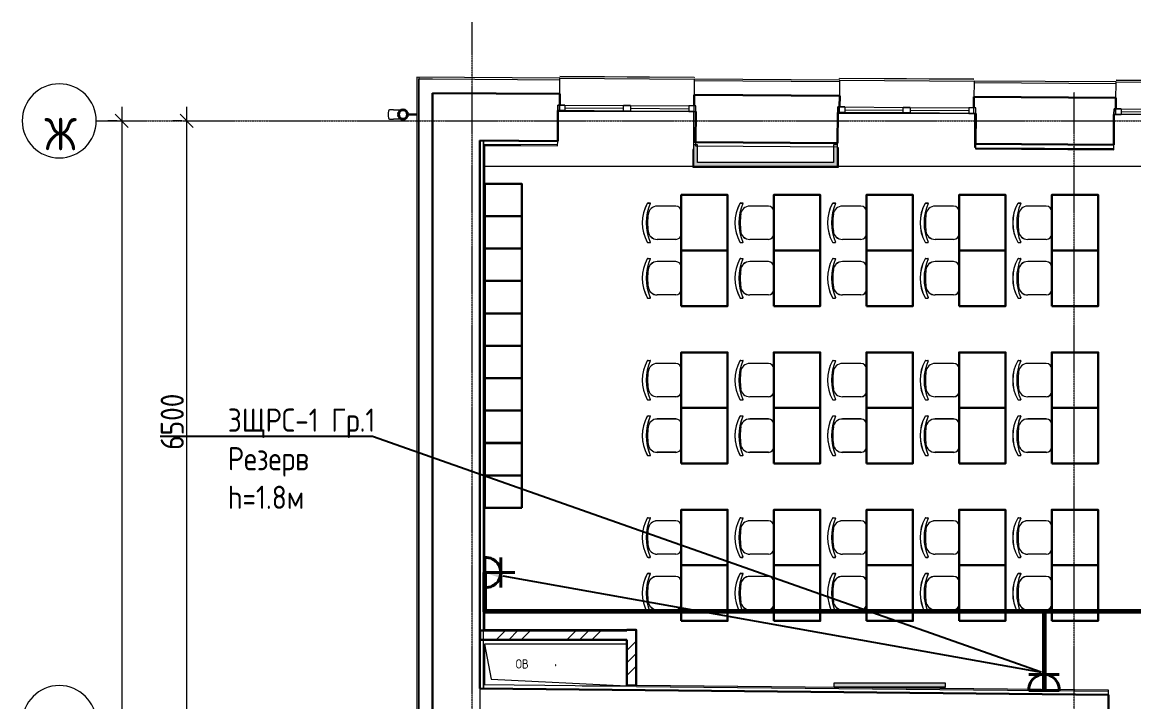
# Model space of a CAD drawing. Header units: millimetres. Extents: x -32 to 417638015, y -35 to 175284279.
# Drawn here: x 1025479 to 1037481, y 88538 to 95878 of the extents above; entities that cross this region are included whole.
import ezdxf
from ezdxf import colors
from ezdxf.entities.mleader import LeaderData, LeaderLine
from ezdxf.math import Vec2, Vec3

# ---------------------------------------------------------------- set-up
doc = ezdxf.new("R2010")
doc.units = ezdxf.units.MM
doc.linetypes.add('ADSK_Линия сетки', pattern=[25, 20, -2.5, 0, -2.5])
for name, color, linetype, lineweight in [('_ Окна', 7, 'Continuous', 9), ('_ЭМ_гофра', 5, 'Continuous', 60), ('_ЭМ_ТХобщее_слой', 7, 'Continuous', 30), ('Аннотация', 7, 'Continuous', 18), ('Обобщенные модели', 7, 'Continuous', 18), ('Окна', 7, 'Continuous', 9), ('Оси', 253, 'Continuous', 9), ('Перекрытие', 7, 'Continuous', 18), ('Размеры', 7, 'Continuous', 9), ('Стены внутренние', 7, 'Continuous', 18), ('Стены наружные', 7, 'Continuous', 18), ('Стены несущие', 7, 'Continuous', 30), ('Стены отделка', 7, 'Continuous', 30), ('Стены штриховка', 7, 'Continuous', 9), ('ТХ', 5, 'Continuous', 0), ('ШТРИХОВКА', 252, 'Continuous', 15), ('ЭМ', 5, 'Continuous', 40)]:
    doc.layers.add(name, color=color, linetype=linetype, lineweight=lineweight)
doc.layers.add('_ЭМ_Надписи', color=7, linetype='Continuous')
doc.layers.add('ЭОМ_Лотки рабочие', color=5, linetype='Continuous')
doc.styles.add('GOST Common', font='GOST_Common.ttf', dxfattribs={"width": 0.9, "height": 350})
doc.styles.add('GOST Common_1', font='GOST_Common.ttf', dxfattribs={"width": 0.9, "height": 250})
doc.styles.add('GOST Common_4', font='GOST_Common.ttf', dxfattribs={"width": 0.9, "height": 200})
doc.styles.add('ЭОМ', font='isocpeur.ttf', dxfattribs={"width": 0.85, "height": 250})
doc.dimstyles.new('ADSK_Основной_2_5_мм', dxfattribs={"dimscale": 304.8, "dimtxt": 251.428749, "dimasz": 0.463911, "dimexe": 0.492126, "dimexo": 0.492126, "dimgap": 0.098425, "dimtad": 1, "dimrnd": 0.01, "dimdsep": 46, "dimtxsty": 'GOST Common_1', "dimblk1": 'OBLIQUE', "dimblk2": 'OBLIQUE', "dimsah": 1, "dimcen": 0.09, "dimdle": 0.492126, "dimazin": 2, "dimtfac": 1, "dimtdec": 4, "dimtix": 1, "dimtmove": 0, "dimatfit": 3, "dimfxl": 1, "dimtvp": 1, "dimtolj": 1, "dimtzin": 0, "dimlwd": 20, "dimlwe": 20, "dimarcsym": 2})
pattern_1 = [(45, (507.34, 158.9), (-381.661, 381.661), []), (45, (642.3, 158.9), (0, 763.322), []), (45, (372.4, 158.9), (0, 763.322), [])]

# ---------------------------------------------------------------- blocks, each defined once
blk = doc.blocks.new('_Oblique')
at = {"color": 0, "linetype": 'ByBlock', "lineweight": -2}
blk.add_line((-0.5, -0.5), (0.5, 0.5), dxfattribs=at)
blk = doc.blocks.new('*D203')
at = {"layer": 'Defpoints', "color": 0, "transparency": 16777216}
for p in [(-9677, 43204), (-9777, 154), (-9677, 154)]:
    blk.add_point(p, dxfattribs=at)
at = {"layer": 'Размеры', "color": 0, "lineweight": 20, "transparency": 16777216}
for p, q in [((-9777, 43354), (-9777, 4)), ((-9827, 43204), (-9927, 43204)), ((-9827, 154), (-9927, 154))]:
    blk.add_line(p, q, dxfattribs=at)
at = {"layer": 'Размеры', "color": 0, "lineweight": 20, "transparency": 16777216, "xscale": 141.4, "yscale": 141.4, "zscale": 141.4}
for p, rotation in [((-9777, 43204), 90), ((-9777, 154), 270)]:
    blk.add_blockref('_Oblique', p, dxfattribs=dict(at, rotation=rotation))
at = {"layer": 'Размеры', "color": 0, "lineweight": 20, "transparency": 16777216, "insert": (-9932, 21679), "char_height": 250, "width": 971.62, "attachment_point": 5, "rotation": 90, "style": 'GOST Common_1'}
blk.add_mtext('\\A1;43050', dxfattribs=at)
blk = doc.blocks.new('*D204')
at = {"layer": 'Defpoints', "color": 0, "transparency": 16777216}
for p in [(-8977, 43204), (-9077, 36704), (-8977, 36704)]:
    blk.add_point(p, dxfattribs=at)
at = {"layer": 'Размеры', "color": 0, "lineweight": 20, "transparency": 16777216}
for p, q in [((-9077, 43354), (-9077, 36554)), ((-9127, 43204), (-9227, 43204)), ((-9127, 36704), (-9227, 36704))]:
    blk.add_line(p, q, dxfattribs=at)
at = {"layer": 'Размеры', "color": 0, "lineweight": 20, "transparency": 16777216, "xscale": 141.4, "yscale": 141.4, "zscale": 141.4}
for p, rotation in [((-9077, 43204), 90), ((-9077, 36704), 270)]:
    blk.add_blockref('_Oblique', p, dxfattribs=dict(at, rotation=rotation))
at = {"layer": 'Размеры', "color": 0, "lineweight": 20, "transparency": 16777216, "insert": (-9232, 39954), "char_height": 250, "width": 756.84, "attachment_point": 5, "rotation": 90, "style": 'GOST Common_1'}
blk.add_mtext('\\A1;6500', dxfattribs=at)
blk = doc.blocks.new('Стул ученич штабелир №5-7')
at = {"color": 0, "linetype": 'ByBlock', "lineweight": -2}
for p, q in [((-120, 0), (120, 0)), ((-120, 0), (120, 0)), ((-180, -60), (-180, -260)), ((-180, -60), (-180, -260)), ((180, -60), (180, -260)), ((180, -60), (180, -260)), ((-213, -359), (-213, -337)), ((-213, -359), (-213, -337)), ((214, -359), (214, -337)), ((214, -359), (214, -337))]:
    blk.add_line(p, q, dxfattribs=at)
for centre, radius, start, end in [((-120, -60), 60, 90, 180), ((-120, -60), 60, 90, 180), ((120, -60), 60, 0, 90), ((120, -60), 60, 0, 90), ((-210, -337), 3, 63.8978, 180), ((-210, -337), 3, 63.8978, 180), ((-203, -359), 10, 180, 238.0683), ((-203, -359), 10, 180, 238.0683), ((0, 142), 521, 246.3195, 293.6805), ((0, 142), 521, 246.3195, 293.6805), ((-80, -260), 100, 180, 264.2584), ((-80, -260), 100, 180, 264.2584), ((0, 436), 800, 263.247, 276.753), ((0, 436), 800, 263.247, 276.753), ((80, -260), 100, 275.7416, 0), ((80, -260), 100, 275.7416, 0), ((211, -337), 3, 0, 116.1022), ((211, -337), 3, 0, 116.1022), ((204, -359), 10, 301.9317, 0), ((204, -359), 10, 301.9317, 0), ((0, 9), 431, 240.9917, 299.0083), ((0, 9), 431, 240.9917, 299.0083)]:
    blk.add_arc(centre, radius, start, end, dxfattribs=at)
blk = doc.blocks.new('ТХ 3 этаж')
at = {"lineweight": 0}
h = blk.add_hatch(color=8, dxfattribs=at)
h.dxf.hatch_style = 1
h.paths.add_polyline_path([(6126, 37016), (6126, 36966), (4926, 36966), (4926, 37016)])
at = {"color": 8}
for points in [[(3276, 41685), (3276, 42285), (3776, 42285), (3776, 41685)], [(4276, 41685), (4276, 42285), (4776, 42285), (4776, 41685)], [(5276, 41685), (5276, 42285), (5776, 42285), (5776, 41685)], [(6276, 41685), (6276, 42285), (6776, 42285), (6776, 41685)], [(7276, 41685), (7276, 42285), (7776, 42285), (7776, 41685)], [(3276, 41085), (3276, 41685), (3776, 41685), (3776, 41085)], [(4276, 41085), (4276, 41685), (4776, 41685), (4776, 41085)], [(5276, 41085), (5276, 41685), (5776, 41685), (5776, 41085)], [(6276, 41085), (6276, 41685), (6776, 41685), (6776, 41085)], [(7276, 41085), (7276, 41685), (7776, 41685), (7776, 41085)], [(3276, 39985), (3276, 40585), (3776, 40585), (3776, 39985)], [(4276, 39985), (4276, 40585), (4776, 40585), (4776, 39985)], [(5276, 39985), (5276, 40585), (5776, 40585), (5776, 39985)], [(6276, 39985), (6276, 40585), (6776, 40585), (6776, 39985)], [(7276, 39985), (7276, 40585), (7776, 40585), (7776, 39985)], [(3276, 39385), (3276, 39985), (3776, 39985), (3776, 39385)], [(4276, 39385), (4276, 39985), (4776, 39985), (4776, 39385)], [(5276, 39385), (5276, 39985), (5776, 39985), (5776, 39385)], [(6276, 39385), (6276, 39985), (6776, 39985), (6776, 39385)], [(7276, 39385), (7276, 39985), (7776, 39985), (7776, 39385)], [(3276, 38285), (3276, 38885), (3776, 38885), (3776, 38285)], [(4276, 38285), (4276, 38885), (4776, 38885), (4776, 38285)], [(5276, 38285), (5276, 38885), (5776, 38885), (5776, 38285)], [(6276, 38285), (6276, 38885), (6776, 38885), (6776, 38285)], [(7276, 38285), (7276, 38885), (7776, 38885), (7776, 38285)], [(3276, 37685), (3276, 38285), (3776, 38285), (3776, 37685)], [(4276, 37685), (4276, 38285), (4776, 38285), (4776, 37685)], [(5276, 37685), (5276, 38285), (5776, 38285), (5776, 37685)], [(6276, 37685), (6276, 38285), (6776, 38285), (6776, 37685)], [(7276, 37685), (7276, 38285), (7776, 38285), (7776, 37685)]]:
    blk.add_lwpolyline(points, close=True, dxfattribs=at)
for points in [[(1552, 41706), (1552, 42056), (1152, 42056), (1152, 41706), (1552, 41706)], [(1552, 41356), (1552, 41706), (1152, 41706), (1152, 41356), (1552, 41356)], [(1552, 41006), (1552, 41356), (1152, 41356), (1152, 41006), (1552, 41006)], [(1552, 40656), (1552, 41006), (1152, 41006), (1152, 40656), (1552, 40656)], [(1552, 40306), (1552, 40656), (1152, 40656), (1152, 40306), (1552, 40306)], [(1552, 39956), (1552, 40306), (1152, 40306), (1152, 39956), (1552, 39956)], [(1552, 39606), (1552, 39956), (1152, 39956), (1152, 39606), (1552, 39606)], [(1552, 39256), (1552, 39606), (1152, 39606), (1152, 39256), (1552, 39256)], [(1552, 38906), (1552, 39256), (1152, 39256), (1152, 38906), (1552, 38906)]]:
    blk.add_lwpolyline(points, dxfattribs=at)
at = {"color": 8, "lineweight": 0}
blk.add_lwpolyline([(6126, 37016), (6126, 36966), (4926, 36966), (4926, 37016), (6126, 37016)], dxfattribs=at)
at = {"layer": 'ТХ', "color": 8, "lineweight": 0, "rotation": 270}
for p in [(3276, 41985), (4276, 41985), (5276, 41985), (6276, 41985), (7276, 41985), (3276, 41385), (4276, 41385), (5276, 41385), (6276, 41385), (7276, 41385), (3276, 40285), (4276, 40285), (5276, 40285), (6276, 40285), (7276, 40285), (3276, 39685), (4276, 39685), (5276, 39685), (6276, 39685), (7276, 39685), (3276, 38585), (4276, 38585), (5276, 38585), (6276, 38585), (7276, 38585), (3276, 37985), (4276, 37985), (5276, 37985), (6276, 37985), (7276, 37985)]:
    blk.add_blockref('Стул ученич штабелир №5-7', p, dxfattribs=at)
blk = doc.blocks.new('_ЭМ_ТХ2_3 этаж_нов')
at = {"lineweight": 0}
h = blk.add_hatch(color=8, dxfattribs=at)
h.dxf.hatch_style = 1
h.paths.add_polyline_path([(5108, 36981), (5108, 36931), (3908, 36931), (3908, 36981)])
at = {"color": 8}
for points in [[(535, 42020), (535, 42370), (135, 42370), (135, 42020), (535, 42020)], [(535, 41670), (535, 42020), (135, 42020), (135, 41670), (535, 41670)], [(535, 41320), (535, 41670), (135, 41670), (135, 41320), (535, 41320)], [(535, 40970), (535, 41320), (135, 41320), (135, 40970), (535, 40970)], [(535, 40620), (535, 40970), (135, 40970), (135, 40620), (535, 40620)], [(535, 40270), (535, 40620), (135, 40620), (135, 40270), (535, 40270)], [(535, 39920), (535, 40270), (135, 40270), (135, 39920), (535, 39920)], [(535, 39570), (535, 39920), (135, 39920), (135, 39570), (535, 39570)], [(535, 39220), (535, 39570), (135, 39570), (135, 39220), (535, 39220)], [(535, 38870), (535, 39220), (135, 39220), (135, 38870), (535, 38870)]]:
    blk.add_lwpolyline(points, dxfattribs=at)
for points in [[(2258, 41649), (2258, 42249), (2758, 42249), (2758, 41649)], [(3258, 41649), (3258, 42249), (3758, 42249), (3758, 41649)], [(4258, 41649), (4258, 42249), (4758, 42249), (4758, 41649)], [(5258, 41649), (5258, 42249), (5758, 42249), (5758, 41649)], [(6258, 41649), (6258, 42249), (6758, 42249), (6758, 41649)], [(2258, 41049), (2258, 41649), (2758, 41649), (2758, 41049)], [(3258, 41049), (3258, 41649), (3758, 41649), (3758, 41049)], [(4258, 41049), (4258, 41649), (4758, 41649), (4758, 41049)], [(5258, 41049), (5258, 41649), (5758, 41649), (5758, 41049)], [(6258, 41049), (6258, 41649), (6758, 41649), (6758, 41049)], [(2258, 39949), (2258, 40549), (2758, 40549), (2758, 39949)], [(3258, 39949), (3258, 40549), (3758, 40549), (3758, 39949)], [(4258, 39949), (4258, 40549), (4758, 40549), (4758, 39949)], [(5258, 39949), (5258, 40549), (5758, 40549), (5758, 39949)], [(6258, 39949), (6258, 40549), (6758, 40549), (6758, 39949)], [(2258, 39349), (2258, 39949), (2758, 39949), (2758, 39349)], [(3258, 39349), (3258, 39949), (3758, 39949), (3758, 39349)], [(4258, 39349), (4258, 39949), (4758, 39949), (4758, 39349)], [(5258, 39349), (5258, 39949), (5758, 39949), (5758, 39349)], [(6258, 39349), (6258, 39949), (6758, 39949), (6758, 39349)], [(2258, 38249), (2258, 38849), (2758, 38849), (2758, 38249)], [(3258, 38249), (3258, 38849), (3758, 38849), (3758, 38249)], [(4258, 38249), (4258, 38849), (4758, 38849), (4758, 38249)], [(5258, 38249), (5258, 38849), (5758, 38849), (5758, 38249)], [(6258, 38249), (6258, 38849), (6758, 38849), (6758, 38249)], [(2258, 37649), (2258, 38249), (2758, 38249), (2758, 37649)], [(3258, 37649), (3258, 38249), (3758, 38249), (3758, 37649)], [(4258, 37649), (4258, 38249), (4758, 38249), (4758, 37649)], [(5258, 37649), (5258, 38249), (5758, 38249), (5758, 37649)], [(6258, 37649), (6258, 38249), (6758, 38249), (6758, 37649)]]:
    blk.add_lwpolyline(points, close=True, dxfattribs=at)
at = {"color": 8, "lineweight": 0}
blk.add_lwpolyline([(5108, 36981), (5108, 36931), (3908, 36931), (3908, 36981), (5108, 36981)], dxfattribs=at)
at = {"layer": 'ТХ', "color": 8, "lineweight": 0, "rotation": 270}
for p in [(2258, 41949), (3258, 41949), (4258, 41949), (5258, 41949), (6258, 41949), (2258, 41349), (3258, 41349), (4258, 41349), (5258, 41349), (6258, 41349), (2258, 40249), (3258, 40249), (4258, 40249), (5258, 40249), (6258, 40249), (2258, 39649), (3258, 39649), (4258, 39649), (5258, 39649), (6258, 39649), (2258, 38549), (3258, 38549), (4258, 38549), (5258, 38549), (6258, 38549), (2258, 37949), (3258, 37949), (4258, 37949), (5258, 37949), (6258, 37949)]:
    blk.add_blockref('Стул ученич штабелир №5-7', p, dxfattribs=at)
blk = doc.blocks.new('1м розетка IP20')
at = {"layer": 'ЭМ', "color": 5}
for p, q in [((-10, 163), (-10, -163)), ((163, 163), (163, -163)), ((-10, 0), (315, 0))]:
    blk.add_line(p, q, dxfattribs=at)
blk.add_arc((0, 0), 163, 266.3196, 93.6804, dxfattribs=at)
blk = doc.blocks.new('План 3 этажа')
at = {"layer": 'Стены внутренние'}
h = blk.add_hatch(color=8, dxfattribs=at)
h.paths.add_polyline_path([(-3580.274, 42943.807), (-3599.354, 42943.807), (-3598.898, 42754.282), (-3580.274, 42754.282), (-3580.274, 42934.724)])
h.paths.add_polyline_path([(-3579.542, 42754.282), (-3559.354, 42754.282), (-3559.354, 42934.375), (-3579.542, 42934.51), (-3580.274, 42754.282)])
for points in [[(-2050.813, 42714.282), (-2050.813, 42924.228), (-2090.813, 42924.219), (-2090.813, 42714.282), (-2064.032, 42714.282)], [(-2590.095, 42714.282), (-2090.813, 42714.282), (-2090.813, 42754.282), (-3599.354, 42754.282), (-3599.354, 42714.282), (-3576.654, 42714.282)]]:
    blk.add_hatch(color=8, dxfattribs=at).paths.add_polyline_path(points)
at = {"layer": 'Стены внутренние', "lineweight": 9}
h = blk.add_hatch(dxfattribs=at)
h.set_pattern_fill('FP_1', color=8, style=0, pattern_type=2)
h.set_pattern_definition(pattern_1)
h.paths.add_polyline_path([(-5861.883, 37599.541), (-4321.883, 37599.541), (-4321.883, 37693.541), (-5870.445, 37699.396), (-5870.445, 37599.541)])
h = blk.add_hatch(dxfattribs=at)
h.set_pattern_fill('FP_1', color=8, style=0, pattern_type=2)
h.set_pattern_definition(pattern_1)
h.paths.add_polyline_path([(-4321.883, 37103.145), (-4221.883, 37103.145), (-4221.883, 37705.541), (-4321.883, 37705.541), (-4321.883, 37110.128)])
at = {"color": 8}
blk.add_lwpolyline([(-5458.445, 42174.346), (-5458.445, 42524.346), (-5858.445, 42524.346), (-5858.445, 42174.346), (-5458.445, 42174.346)], dxfattribs=at)
at = {"layer": '_ Окна', "color": 8, "lineweight": 18}
for p, q in [((-5068.024, 43314.539), (-5067.621, 43374.537)), ((-5067.621, 43374.537), (-4991.622, 43374.027)), ((-4991.622, 43374.027), (-4992.025, 43314.028)), ((-4361.04, 43309.791), (-4360.637, 43369.789)), ((-4360.637, 43369.789), (-4284.638, 43369.279)), ((-4284.638, 43369.279), (-4285.041, 43309.28)), ((-3653.653, 43365.041), (-3654.056, 43305.043)), ((-3577.654, 43364.531), (-3653.653, 43365.041)), ((-3578.057, 43304.532), (-3577.654, 43364.531)), ((-2046.09, 43294.244), (-2045.687, 43354.242)), ((-2045.687, 43354.242), (-1969.689, 43353.732)), ((-1969.689, 43353.732), (-1970.092, 43293.733)), ((-1339.106, 43289.495), (-1338.703, 43349.494)), ((-1338.703, 43349.494), (-1262.705, 43348.984)), ((-1262.705, 43348.984), (-1263.108, 43288.985)), ((-631.719, 43344.746), (-632.122, 43284.747)), ((-555.721, 43344.236), (-631.719, 43344.746)), ((-556.124, 43284.237), (-555.721, 43344.236)), ((936.847, 43274.21), (937.25, 43334.209)), ((937.25, 43334.209), (1013.248, 43333.698)), ((1013.248, 43333.698), (1012.845, 43273.7)), ((-4992.025, 43314.028), (-5068.024, 43314.539)), ((-4285.041, 43309.28), (-4361.04, 43309.791)), ((-3654.056, 43305.043), (-3578.057, 43304.532)), ((-1970.092, 43293.733), (-2046.09, 43294.244)), ((-1263.108, 43288.985), (-1339.106, 43289.495)), ((-632.122, 43284.747), (-556.124, 43284.237)), ((1012.845, 43273.7), (936.847, 43274.21))]:
    blk.add_line(p, q, dxfattribs=at)
at = {"layer": '_ Окна', "color": 8}
for p, q in [((-5048.024, 43314.404), (-5047.621, 43374.403)), ((-4991.824, 43344.028), (-4360.838, 43339.79)), ((-4284.84, 43339.28), (-3653.854, 43335.042)), ((-3598.057, 43304.667), (-3597.654, 43364.665)), ((-2026.091, 43294.109), (-2025.688, 43354.108)), ((-576.123, 43284.371), (-575.72, 43344.37)), ((956.847, 43274.076), (957.25, 43334.074)), ((-1969.89, 43323.732), (-1338.905, 43319.495)), ((-1262.906, 43318.984), (-631.921, 43314.747)), ((1013.047, 43303.699), (1644.033, 43299.461))]:
    blk.add_line(p, q, dxfattribs=at)
at = {"layer": 'Обобщенные модели', "color": 8}
for p, q in [((-6844.092, 43322.334), (-6886.597, 43322.334)), ((-6886.597, 43222.334), (-6844.092, 43222.334)), ((-6590.445, 43277.334), (-6689.586, 43277.334)), ((-6689.586, 43267.334), (-6590.445, 43267.334)), ((-4321.883, 37549.541), (-5861.883, 37549.541)), ((-5861.883, 37549.541), (-5861.883, 37110.048)), ((-5861.883, 37549.541), (-5786.883, 37174.541)), ((-4321.883, 37549.541), (-5861.883, 37549.541)), ((-5861.883, 37549.541), (-5861.883, 37110.048)), ((-5786.883, 37174.541), (-4321.883, 37099.541)), ((-4807.422, 37099.541), (-4321.883, 37099.541)), ((-4807.422, 37099.541), (-4321.883, 37099.541)), ((-4321.883, 37099.541), (-4321.883, 37103.145)), ((-4321.883, 37099.541), (-4321.883, 37103.145))]:
    blk.add_line(p, q, dxfattribs=at)
at = {"layer": 'Обобщенные модели', "color": 8, "flags": 128}
for points in [[(-6844.092, 43322.334), (-6838.425, 43322.334), (-6832.84, 43322.334), (-6827.348, 43322.334), (-6821.956, 43322.334), (-6816.675, 43322.334), (-6811.511, 43322.334), (-6806.473, 43322.334), (-6801.57, 43322.334), (-6796.809, 43322.334), (-6792.198, 43322.334), (-6787.744, 43322.334), (-6783.454, 43322.334), (-6779.335, 43322.334), (-6775.394, 43322.334), (-6771.638, 43322.334), (-6768.071, 43322.334), (-6764.7, 43322.334), (-6761.53, 43322.334), (-6758.567, 43322.334), (-6755.814, 43322.334), (-6753.462, 43322.334)], [(-6753.462, 43222.334), (-6754.732, 43222.334), (-6757.396, 43222.334), (-6760.272, 43222.334), (-6763.357, 43222.334), (-6766.645, 43222.334), (-6770.131, 43222.334), (-6773.809, 43222.334), (-6777.674, 43222.334), (-6781.72, 43222.334), (-6785.939, 43222.334), (-6790.326, 43222.334), (-6794.872, 43222.334), (-6799.572, 43222.334), (-6804.417, 43222.334), (-6809.4, 43222.334), (-6814.512, 43222.334), (-6819.746, 43222.334), (-6825.093, 43222.334), (-6830.544, 43222.334), (-6836.091, 43222.334), (-6841.726, 43222.334), (-6844.092, 43222.334)]]:
    blk.add_lwpolyline(points, dxfattribs=at)
at = {"layer": 'Обобщенные модели', "color": 8}
for centre, radius, start, end in [((-6740.445, 43272.334), 52, 0, 180), ((-6740.445, 43272.334), 52, 180, 0), ((-5091.883, 37324.541), 2.5, 0, 180), ((-5091.883, 37324.541), 2.5, 180, 0), ((-5091.883, 37324.541), 2.5, 195, 210), ((-5091.883, 37324.541), 2.5, 240, 0), ((-5091.883, 37324.541), 2.5, 0, 105)]:
    blk.add_arc(centre, radius, start, end, dxfattribs=at)
at = {"layer": 'Обобщенные модели', "color": 8, "lineweight": 40}
for start, end in [(0, 180), (180, 0)]:
    blk.add_arc((-6740.445, 43272.334), 50, start, end, dxfattribs=at)
at = {"layer": 'Обобщенные модели', "color": 8}
for start_param, end_param in [(3.141592654, 4.71238898), (4.71238898, 6.283185307)]:
    blk.add_ellipse((-6886.597, 43272.334), major_axis=(0, -50), ratio=0.309016994, start_param=start_param, end_param=end_param, dxfattribs=at)
at = {"layer": 'Окна', "color": 8}
for p, q in [((-5067.621, 43374.537), (-5068.024, 43314.539)), ((-4991.622, 43374.027), (-5067.621, 43374.537)), ((-4991.622, 43374.027), (-4360.637, 43369.789)), ((-4284.638, 43369.279), (-4360.637, 43369.789)), ((-4284.638, 43369.279), (-3653.653, 43365.041)), ((-3577.654, 43364.531), (-3653.653, 43365.041)), ((-3578.057, 43304.532), (-3577.654, 43364.531)), ((-2045.687, 43354.242), (-2046.09, 43294.244)), ((-1969.689, 43353.732), (-2045.687, 43354.242)), ((-1969.689, 43353.732), (-1338.703, 43349.494)), ((-1262.705, 43348.984), (-1338.703, 43349.494)), ((-1262.705, 43348.984), (-631.719, 43344.746)), ((-555.721, 43344.236), (-631.719, 43344.746)), ((-556.124, 43284.237), (-555.721, 43344.236)), ((937.25, 43334.209), (936.847, 43274.21)), ((1013.248, 43333.698), (937.25, 43334.209)), ((1013.248, 43333.698), (1644.234, 43329.461)), ((-5068.024, 43314.539), (-4992.025, 43314.028)), ((-4361.04, 43309.791), (-4992.025, 43314.028)), ((-4361.04, 43309.791), (-4285.041, 43309.28)), ((-3654.056, 43305.043), (-4285.041, 43309.28)), ((-3654.056, 43305.043), (-3578.057, 43304.532)), ((-2046.09, 43294.244), (-1970.092, 43293.733)), ((-1339.106, 43289.495), (-1970.092, 43293.733)), ((-1339.106, 43289.495), (-1263.108, 43288.985)), ((-632.122, 43284.747), (-1263.108, 43288.985)), ((-632.122, 43284.747), (-556.124, 43284.237)), ((936.847, 43274.21), (1012.845, 43273.7)), ((1643.831, 43269.462), (1012.845, 43273.7))]:
    blk.add_line(p, q, dxfattribs=at)
at = {"layer": 'Оси', "color": 8, "linetype": 'ADSK_Линия сетки'}
for p, q in [((-5993.092, -3523.688), (-5993.092, 44268.966)), ((506.908, -3523.688), (506.908, 43515.246)), ((-10051.774, 43203.902), (56512.196, 43203.902))]:
    blk.add_line(p, q, dxfattribs=at)
at = {"layer": 'Оси', "color": 8, "lineweight": 20}
for centre, start, end in [((-10451.774, 43203.902), 90, 270), ((-10451.774, 43203.902), 270, 90), ((-10451.774, 36703.902), 90, 270), ((-10451.774, 36703.902), 270, 90)]:
    blk.add_arc(centre, 400, start, end, dxfattribs=at)
at = {"layer": 'Перекрытие', "color": 8}
for p, q in [((-3607.364, 43304.729), (-5068.09, 43304.729)), ((-3599.354, 42943.807), (-3599.354, 43304.675)), ((-564.032, 43283.807), (-2046.16, 43283.807)), ((-564.032, 42914.282), (-564.032, 43283.807)), ((1141.056, 43272.839), (936.838, 43272.839)), ((-558.608, 42914.282), (-564.032, 42914.282)), ((-5858.445, 42714.282), (-3611.354, 42714.282)), ((-2038.813, 42714.282), (2411.051, 42714.282))]:
    blk.add_line(p, q, dxfattribs=at)
at = {"layer": 'Стены внутренние', "color": 8}
for p, q in [((-3580.274, 42974.54), (-3599.354, 42974.668)), ((-3599.354, 42974.645), (-3580.274, 42974.516)), ((-558.34, 42954.244), (-564.032, 42954.283)), ((-564.032, 42954.228), (-558.34, 42954.19))]:
    blk.add_line(p, q, dxfattribs=at)
at = {"layer": 'Стены наружные', "color": 8}
for p, q in [((-5045.674, 43664.397), (-3595.706, 43654.659)), ((-5045.539, 43684.396), (-5045.546, 43683.396)), ((-3595.579, 43673.658), (-5045.546, 43683.396)), ((-5045.539, 43684.396), (-3595.572, 43674.658)), ((-3595.572, 43674.658), (-3595.579, 43673.658)), ((-2025.612, 43663.114), (-2025.606, 43664.114)), ((-575.645, 43653.376), (-2025.612, 43663.114)), ((-2025.606, 43664.114), (-575.638, 43654.376)), ((-2023.74, 43644.101), (-573.773, 43634.363)), ((-575.638, 43654.376), (-575.645, 43653.376)), ((959.197, 43624.068), (2409.165, 43614.33)), ((959.332, 43644.067), (959.325, 43643.067)), ((2399.413, 43633.395), (959.325, 43643.067)), ((959.332, 43644.067), (2399.42, 43634.395))]:
    blk.add_line(p, q, dxfattribs=at)
at = {"layer": 'Стены несущие', "color": 8}
for p, q in [((-5046.815, 43494.4), (-6420.445, 43503.626)), ((-6420.445, 43503.626), (-6420.445, 35637.155)), ((-5047.621, 43374.403), (-5046.815, 43494.4)), ((-3596.848, 43484.662), (-3597.654, 43364.665)), ((-3596.848, 43484.662), (-2024.882, 43474.105)), ((-2025.688, 43354.108), (-2024.882, 43474.105)), ((-574.914, 43464.367), (-575.72, 43344.37)), ((-574.914, 43464.367), (958.056, 43454.072)), ((957.25, 43334.074), (958.056, 43454.072)), ((-5070.24, 42984.546), (-5068.024, 43314.539)), ((-3578.057, 43304.532), (-3580.274, 42974.54)), ((-2048.306, 42964.251), (-2046.09, 43294.244)), ((-556.124, 43284.237), (-558.34, 42954.244)), ((934.631, 42944.218), (936.847, 43274.21)), ((-6420.445, 35638.155), (-6420.445, 42993.614)), ((-5910.445, 42990.189), (-5070.24, 42984.546)), ((-5910.445, 37070.53), (-5910.445, 42990.189)), ((-3580.274, 42974.54), (-3579.274, 42974.533)), ((-3579.274, 42974.533), (-2048.306, 42964.251)), ((-558.34, 42954.244), (934.631, 42944.218)), ((-4321.883, 37699.541), (-5908.883, 37699.541)), ((-5908.883, 37699.541), (-5908.883, 37599.541)), ((-4321.883, 37705.541), (-4321.883, 37693.541)), ((-4221.883, 37705.541), (-4321.883, 37705.541)), ((-4221.883, 37103.145), (-4221.883, 37705.541)), ((-5908.883, 37599.541), (-4321.883, 37599.541)), ((-4321.883, 37599.541), (-4321.883, 37103.145)), ((-4321.883, 37103.145), (-4221.883, 37103.145)), ((-5910.445, 37070.53), (878.115, 37002.887)), ((875.026, 36692.903), (878.115, 37002.887))]:
    blk.add_line(p, q, dxfattribs=at)
at = {"layer": 'Стены отделка', "color": 8, "lineweight": 9}
for p, q in [((-5045.674, 43664.397), (-6590.445, 43674.771)), ((-6590.445, 43674.771), (-6590.445, 35637.155)), ((-6570.445, 43654.636), (-6570.445, 43654.636)), ((-6570.445, 35637.155), (-6570.445, 43654.636)), ((-6420.445, 43653.629), (-6570.445, 43654.636)), ((-6570.445, 43654.636), (-6570.445, 35637.155)), ((-5046.815, 43494.4), (-5045.808, 43644.397)), ((-5045.808, 43644.397), (-5045.674, 43664.397)), ((-3595.706, 43654.659), (-3596.848, 43484.662)), ((-2023.74, 43644.101), (-3595.706, 43654.659)), ((-2024.882, 43474.105), (-2023.874, 43624.102)), ((-2023.874, 43624.102), (-2023.74, 43644.101)), ((-573.907, 43614.364), (-574.914, 43464.367)), ((-573.773, 43634.363), (-573.907, 43614.364)), ((959.197, 43624.068), (-573.773, 43634.363)), ((958.056, 43454.072), (959.063, 43604.068)), ((959.063, 43604.068), (959.197, 43624.068)), ((-6420.445, 42993.614), (-6420.445, 43503.626)), ((-5870.445, 42990.189), (-5910.445, 42990.189)), ((-5870.445, 37070.53), (-5870.445, 42990.189)), ((-5870.175, 42989.919), (-5870.445, 42949.92)), ((-5070.24, 42984.538), (-5870.175, 42989.919)), ((-5070.589, 42932.539), (-5070.24, 42984.538)), ((-3580.274, 42974.516), (-3580.542, 42934.517)), ((-2048.307, 42964.212), (-3580.274, 42974.516)), ((-5858.445, 37705.541), (-5858.445, 42937.839)), ((-5858.445, 42937.839), (-5070.589, 42932.539)), ((-3599.354, 42894.666), (-3611.354, 42894.747)), ((-3611.354, 42894.747), (-3611.354, 42704.282)), ((-3559.354, 42943.807), (-3599.354, 42943.807)), ((-3599.354, 42714.282), (-3599.354, 42943.807)), ((-3580.542, 42934.517), (-3579.542, 42934.51)), ((-3579.542, 42934.51), (-2048.575, 42924.213)), ((-3559.354, 42754.282), (-3559.354, 42943.807)), ((-2090.813, 42943.807), (-2090.813, 42754.282)), ((-2050.813, 42943.807), (-2090.813, 42943.807)), ((-2050.813, 42943.807), (-2050.813, 42714.282)), ((-2048.656, 42912.213), (-2048.307, 42964.212)), ((-2038.813, 42912.147), (-2048.656, 42912.213)), ((-2038.813, 42704.282), (-2038.813, 42912.147)), ((-558.34, 42954.19), (-558.69, 42902.191)), ((-558.69, 42902.191), (934.281, 42892.149)), ((934.63, 42944.148), (-558.34, 42954.19)), ((934.281, 42892.149), (934.63, 42944.148)), ((-2090.813, 42754.282), (-3559.354, 42754.282)), ((-3609.354, 42702.282), (-2040.813, 42702.282)), ((-3599.354, 42714.282), (-2050.813, 42714.282)), ((-5870.445, 37693.541), (-4321.883, 37693.541)), ((-4321.883, 37705.541), (-5858.445, 37705.541)), ((-4227.883, 37693.541), (-4227.883, 37093.767)), ((-4221.883, 37693.541), (-4227.883, 37693.541)), ((-4217.883, 37705.541), (-4221.883, 37705.541)), ((-4215.883, 37105.648), (-4215.883, 37703.541)), ((-5869.932, 37110.128), (-5870.331, 37070.13)), ((-4217.883, 37093.667), (-5869.932, 37110.128)), ((878.633, 37054.885), (-4215.883, 37105.648)), ((-5910.445, 37070.53), (-5870.445, 37070.53)), ((878.115, 37002.887), (878.633, 37054.885))]:
    blk.add_line(p, q, dxfattribs=at)
at = {"layer": 'Стены штриховка', "color": 8}
for p, q in [((-6570.445, 43674.637), (-6570.445, 43654.636)), ((-5045.808, 43644.397), (-6420.445, 43653.629)), ((-5045.808, 43644.397), (-5045.808, 43644.397)), ((-2023.874, 43624.102), (-3595.841, 43634.659)), ((959.063, 43604.068), (-573.907, 43614.364)), ((-5070.509, 42944.539), (-5870.445, 42949.92)), ((-5860.445, 37703.541), (-5860.445, 42939.852)), ((-5860.445, 42939.852), (-5070.576, 42934.539)), ((-3609.354, 42894.733), (-3609.354, 42702.282)), ((-2040.813, 42912.16), (-2040.813, 42702.282)), ((-558.676, 42904.191), (934.295, 42894.149)), ((-558.609, 42914.191), (934.362, 42904.149)), ((-2038.813, 42704.282), (-3611.354, 42704.282)), ((-3611.354, 42704.282), (-3611.354, 42702.282)), ((-3611.354, 42702.282), (-3609.354, 42702.282)), ((-2040.813, 42702.282), (-2038.813, 42702.282)), ((-2038.813, 42702.282), (-2038.813, 42704.282)), ((-4321.883, 37703.541), (-5860.445, 37703.541)), ((-4215.883, 37703.541), (-4221.883, 37703.541)), ((-4217.883, 37103.668), (-4217.883, 37705.541)), ((-4215.883, 37705.541), (-4217.883, 37705.541)), ((-4215.883, 37703.541), (-4215.883, 37705.541)), ((878.613, 37052.885), (-4217.883, 37103.668)), ((-4217.883, 37093.667), (878.513, 37042.885)), ((-5910.445, 37070.53), (-5910.445, 36690.511))]:
    blk.add_line(p, q, dxfattribs=at)
at = {"layer": 'ЭОМ_Лотки рабочие'}
blk.add_blockref('ТХ 3 этаж', (-7010.895, 118.542), dxfattribs=at)
at = {"layer": 'Аннотация', "color": 8, "lineweight": 9, "insert": (-5384.26, 37387.723), "char_height": 100, "width": 149.985, "attachment_point": 3, "line_spacing_factor": 1.022766, "style": 'GOST Common_4'}
blk.add_mtext('\\pxqr,t3.6,7.2,10.8,14.4,18,21.6,25.2,28.8,32.4,36,39.6,43.2,46.8,50.4,54,57.6,61.2,64.8,68.4,72,75.6,79.2,82.8,86.4,90,93.6,97.2,100.8,104.4,108,111.6,115.2;{ОВ}', dxfattribs=at)
at = {"layer": 'Оси', "color": 8, "insert": (-10437.297, 43061.051), "char_height": 350, "width": 327.6, "attachment_point": 5, "line_spacing_factor": 1.022766, "style": 'GOST Common'}
blk.add_mtext('\\pxqc,t0.25714,0.51429,0.77143,1.02857,1.28571,1.54286,1.8,2.05714,2.31429,2.57143,2.82857,3.08571,3.34286,3.6,3.85714,4.11429,4.37143,4.62857,4.88571,5.14286,5.4,5.65714,5.91429,6.17143,6.42857,6.68571,6.94286,7.2,7.45714,7.71429,7.97143,8.22857;{Ж}', dxfattribs=at)
at = {"layer": 'Размеры', "color": 8, "lineweight": 20}
for base, p1, p2, override, picture, middle in [((-9776.621, 153.902), (-9676.636, 43203.902), (-9676.636, 153.902), {"dimpost": '<>', "dimfxl": 43050}, '*D203', (-9931.621, 21678.902)), ((-9076.621, 36703.902), (-8976.636, 43203.902), (-8976.636, 36703.902), {"dimpost": '<>', "dimfxl": 6500}, '*D204', (-9231.621, 39953.902))]:
    dim = blk.add_linear_dim(base=base, p1=p1, p2=p2, angle=90, dimstyle='ADSK_Основной_2_5_мм', override=override, dxfattribs=at)
    dim.commit()
    dim.dimension.update_dxf_attribs({"geometry": picture, "text_midpoint": middle})

msp = doc.modelspace()

# ---------------------------------------------------------------- linework, layer by layer
at = {"layer": '_ЭМ_гофра', "linetype": 'ByBlock'}
for points in [[(1030472, 89934), (1030472, 89518), (1037603, 89518), (1037603, 88313)], [(1036519, 88670), (1036519, 89518)]]:
    msp.add_lwpolyline(points, dxfattribs=at)

# ---------------------------------------------------------------- block references
at = {"layer": '_ЭМ_ТХобщее_слой', "lineweight": 50}
msp.add_blockref('_ЭМ_ТХ2_3 этаж_нов', (1030338, 51763), dxfattribs=at)
at = {"layer": 'ШТРИХОВКА'}
msp.add_blockref('План 3 этажа', (1036331, 51609), dxfattribs=at)
at = {"layer": 'ЭМ'}
msp.add_blockref('1м розетка IP20', (1030483, 89934), dxfattribs=at)
at = {"layer": 'ЭМ', "rotation": 90}
msp.add_blockref('1м розетка IP20', (1036512, 88671), dxfattribs=at)

# ---------------------------------------------------------------- leaders
at = {"layer": '_ЭМ_Надписи', "color": 7, "ltscale": 5}
ml = msp.add_multileader_mtext('Standard', dxfattribs=at)
ml.set_content('{\\fGOST Common|b0|i0|c204|p34;\\W0.9;\\C256;3ЩРС-1\\fISOCPEUR|b0|i0|c204|p34;\\W0.85; Гр.1 Резерв\\P\\fGOST Common|b0|i0|c0|p34;\\W0.9;h=\\fGOST Common|b0|i0|c204|p34;1\\fGOST Common|b0|i0|c0|p34;.\\fGOST Common|b0|i0|c204|p34;8м}', color=1, style='ЭОМ')
ml.set_leader_properties()
ml.build(insert=Vec2(0, 0))
ml.multileader.update_dxf_attribs({"text_left_attachment_type": 6, "text_right_attachment_type": 6, "dogleg_length": 0, "arrow_head_size": 200})
ctx = ml.context
ctx.base_point, ctx.char_height, ctx.arrow_head_size, ctx.landing_gap_size, ctx.plane_origin = Vec3(1027699, 91405), 250, 200, 0, Vec3(995252, 104689)
ctx.left_attachment, ctx.right_attachment = 6, 6
notes = []
notes.append((ctx, [(1, (1, 1, 0), (1029263, 91405), (-1, 0), 0, [(1, [(1030472, 89934), (1036480, 88857)], 0, [])])]))
ctx.mtext.insert, ctx.mtext.width, ctx.mtext.defined_height, ctx.mtext.flow_direction = Vec3(1027699, 91705), 2273.29, 546, 5
for ctx, leaders in notes:
    for number, flags, end, landing, length, lines in leaders:
        leader = LeaderData()
        leader.index, (leader.has_last_leader_line, leader.has_dogleg_vector, leader.attachment_direction) = number, flags
        leader.last_leader_point, leader.dogleg_vector, leader.dogleg_length = Vec3(end), Vec3(landing), length
        for number, points, colour, breaks in lines:
            line = LeaderLine()
            line.index, line.vertices, line.color, line.breaks = number, Vec3.list(points), colors.encode_raw_color(colour), breaks
            leader.lines.append(line)
        ctx.leaders.append(leader)

doc.saveas('drawing.dxf')
